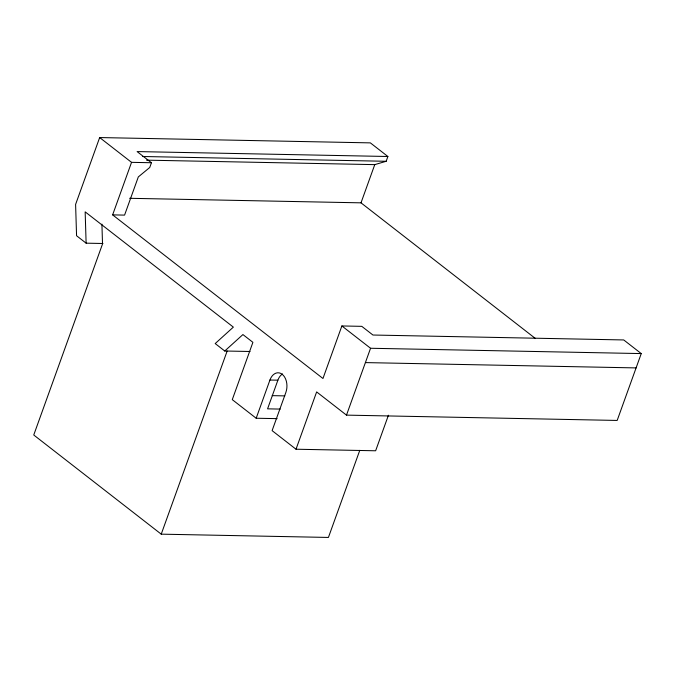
<?xml version="1.0" encoding="UTF-8"?>
<svg xmlns="http://www.w3.org/2000/svg" width="675" height="675" viewBox="0 0 675 675"><rect width="100%" height="100%" fill="white"/><g stroke="black" fill="none" stroke-linecap="round" stroke-linejoin="round"><path stroke-width="1.01" d="M146.517 160.152L374.76 164.632L386.168 161.283L387.889 156.499L370.356 142.872L99.672 137.557L75.6 204.415L76.562 235.735L86.122 243.169L102.963 243.498M112.624 214.878L131.541 162.346L151.445 162.734L149.723 167.51L138.324 176.909L124.571 215.114L112.624 214.878L322.962 378.489L341.879 325.957L361.783 326.346L372.938 335.028L623.725 339.947L641.25 353.582L617.178 420.441L346.486 415.125L316.642 391.913L296.013 449.221L272.109 430.633L285.863 392.428A13.449 9.053 -88.9 0 0 282.201 374.288A13.449 9.053 -88.9 0 0 269.933 380.033L256.179 418.238L232.276 399.642L252.906 342.335L242.916 334.564L224.758 351L215.198 343.567L233.356 327.122L85.16 211.857L86.122 243.169M101.917 224.142L102.524 243.979L33.75 435.004L161.232 534.161L227.154 351.051M282.521 373.958A13.449 9.053 -88.9 0 0 277.889 380.185L267.578 408.839L280.218 409.092M129.608 198.298L361.007 202.838L374.76 164.632M346.486 415.125L370.558 348.266L641.25 353.582M359.775 450.343L328.421 537.443L161.232 534.161M388.437 415.218L375.629 450.782L296.013 449.221M387.889 156.499L137.101 151.58L151.445 162.734M142.762 156.499L386.168 161.283M224.758 351L250.054 351.498M365.403 362.593L636.095 367.909M269.933 380.033L277.889 380.185M272.177 395.643L284.825 395.887M256.179 418.238L277.13 418.643M361.007 202.838L535.503 338.572M99.672 137.557L131.541 162.346M341.879 325.957L370.558 348.266"/></g></svg>
